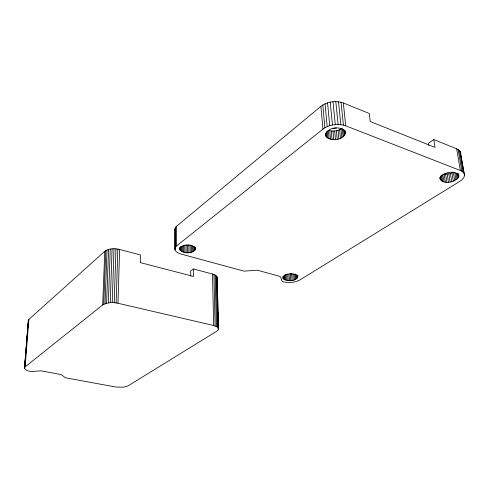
<?xml version="1.0" encoding="UTF-8"?>
<svg xmlns="http://www.w3.org/2000/svg" width="489" height="489" viewBox="0 0 489 489"><rect width="100%" height="100%" fill="white"/><g stroke="black" fill="none" stroke-linecap="round" stroke-linejoin="round"><path stroke-width="0.73" d="M440.057 178.974C441.017 172.171 457.197 169.041 458.816 176.535C455.889 182.678 441.695 185.533 439.831 177.501M218.522 329.097L217.361 327.031L213.638 325.503L117.983 303.253L119.622 249.457C114.738 248.375 108.992 248.229 104.774 251.291L28.411 319.843L24.45 367.942C25.477 370.845 29.511 371.432 32.329 371.475L40.819 370.821L60.502 374.44L61.602 374.806L65.324 377.759L115.765 387.001L123.454 387.202L128.063 385.876L216.841 331.145L218.265 329.812L217.275 278.003L216.823 276.444L215.172 275.069L212.513 274.036L193.418 268.981L190.679 271.01L190.728 276.212M117.983 303.253L114.194 302.691L115.948 248.84M116.137 302.905L117.837 249.078M24.45 367.942L25.159 366.842L102.69 304.947L106.596 303.241L110.233 302.685L112.103 248.828M110.233 302.685L112.207 302.618L114.016 248.754M108.344 302.899L110.269 249.054M105.037 303.706L107.054 249.934M106.596 303.241L108.57 249.427M102.69 304.947L104.774 251.291M103.723 304.28L105.777 250.564M24.536 368.523L24.713 366.267M24.835 364.757L25.19 360.246M25.312 358.737L25.666 354.225M25.783 352.722L26.143 348.205M26.259 346.701L26.675 341.432M26.791 339.928L27.152 335.411M27.268 333.908L27.628 329.39M27.745 327.887L28.099 323.37M24.658 367.373L28.411 319.843M25.159 366.842L28.9 319.256M297.874 276.737C295.105 272.336 283.687 272.838 283.039 278.406C286.67 281.915 297.935 281.786 297.777 275.331M345.43 132.929C342.844 124.75 325.527 127.036 325.613 135.759C329.855 142.476 345.521 140.319 345.283 131.498M433.81 139.573L456.677 148.821L459.367 150.471L460.222 151.504L463.933 173.088C465.876 176.401 462.57 179.75 459.868 181.327L299.91 279.934C294.769 282.703 288.486 283.137 282.88 281.695C280.637 280.814 282.006 276.78 279.463 276.261L257.446 270.234L243.895 271.12L181.119 254.066C178.571 253.29 175.154 251.994 174.86 248.919L174.848 229.317L175.643 227.202L176.596 226.224L320.888 106.333C327.159 101.578 335.949 100.343 343.333 102.977L369.268 113.466L370.234 121.523L435.039 147.391L433.81 139.573L428.462 143.228L428.786 145.355M174.86 248.919L175.667 246.872L176.633 245.918L322.96 129.108C329.397 124.444 338.229 123.265 345.729 125.826L460.357 170.478L461.873 171.205L463.933 173.088M195.667 248.987C193.467 243.534 180.948 243.553 179.769 249.586C183.1 254.133 195.319 254.366 195.649 247.507M217.275 278.003L217.104 281.829M329.109 138.772L328.308 130.251C332.893 131.798 338.272 131.07 342.221 128.252M445.375 182.14L444.085 174.072L448.81 173.876L453.364 172.446L454.703 180.527M336.463 128.032L332.789 128.381M186.138 252.611L186.083 245.252L188.827 245.264L188.895 252.617M112.207 302.618L114.194 302.691M119.622 249.457L140.484 254.983L140.343 262.617L193.497 276.438L193.418 268.981M28.643 321.756L28.197 320.472M460.222 151.504L464.55 175.38M459.367 150.471L463.071 172.085M458.181 149.567L461.873 171.205M456.677 148.821L460.357 170.478M458.603 174.225L458.847 175.704M458.315 173.583L458.816 176.535M457.875 173.705L458.493 177.397M457.032 173.088L457.9 178.247M456.066 173.179L457.05 179.072M454.752 172.483L455.974 179.836M174.848 229.317L175.025 230.38M451.946 173.045L453.272 181.119M450.412 173.528L451.732 181.602M448.81 173.876L450.124 181.951M447.19 174.09L448.499 182.159M445.601 174.157L446.897 182.226M442.808 174.579L443.975 181.914M441.689 174.94L442.734 181.547M440.882 175.912L441.695 181.058M440.308 176.773L440.889 180.453M439.99 177.544L440.338 179.75M460.724 152.641L460.852 153.852M343.333 102.977L345.729 125.826M344.91 130.367L345.277 133.931M344.311 129.94L344.824 134.933M341.047 102.244L343.406 125.105M343.431 129.481L344.091 135.893M342.294 128.962L343.095 136.792M338.504 101.779L340.839 124.658M341.004 129.065L341.872 137.598M339.598 129.762L340.454 138.289M335.802 101.608L338.095 124.493M338.04 130.325L338.889 138.845M336.383 130.734L337.227 139.249M333.015 101.736L335.271 124.616M334.672 130.979L335.503 139.493M330.234 102.152L332.447 125.025M332.96 131.058L333.785 139.567M331.297 130.954L332.11 139.469M327.551 102.843L329.727 125.704M329.733 130.685L330.54 139.2M325.051 103.796L327.184 126.633M327.202 131.089L327.868 138.198M326.322 131.798L326.848 137.488M325.76 133.106L326.09 136.663M322.807 104.97L324.904 127.782M325.411 133.619L325.613 135.759M320.888 106.333L322.96 129.108M297.722 275.906L297.819 277.312M297.343 275.069L297.538 277.88M296.799 274.922L297.043 278.43M296.053 274.732L296.34 278.95M295.081 273.797L295.46 279.415M294.054 274.201L294.433 279.812M292.856 273.828L293.278 280.136M291.578 273.363L292.037 280.374M290.295 273.51L290.747 280.515M289.042 274.256L289.451 280.564M287.77 274.207L288.174 280.509M286.615 274.757L286.964 280.362M285.509 274.512L285.857 280.118M284.58 274.879L284.885 279.794M283.858 275.882L284.072 279.39M283.284 276.114L283.455 278.919M282.911 276.297L283.039 278.406M217.202 277.214L218.449 328.382M217.361 292.495L217.581 301.634M217.843 312.294L218.082 322.196M216.823 276.444L218.063 327.685M216.138 275.723L217.361 327.031M215.172 275.069L216.37 326.432M213.95 274.5L215.111 325.918M212.513 274.036L213.638 325.503M195.484 247.416L195.508 249.634M195.074 247.306L195.111 250.258M194.439 246.419L194.494 250.845M193.607 246.212L193.668 251.37M192.599 245.93L192.66 251.823M191.437 245.564L191.505 252.19M190.166 245.099L190.239 252.458M187.452 245.313L187.513 252.672M184.756 245.081L184.805 252.44M183.522 245.539L183.558 252.165M182.403 245.9L182.434 251.792M181.443 246.175L181.468 251.334M180.667 246.377L180.685 250.802M180.105 247.257L180.117 250.215M179.763 247.367L179.769 249.586M176.596 226.224L176.633 245.918M175.643 227.202L175.667 246.872M175.056 228.241L175.038 249.958"/></g></svg>
